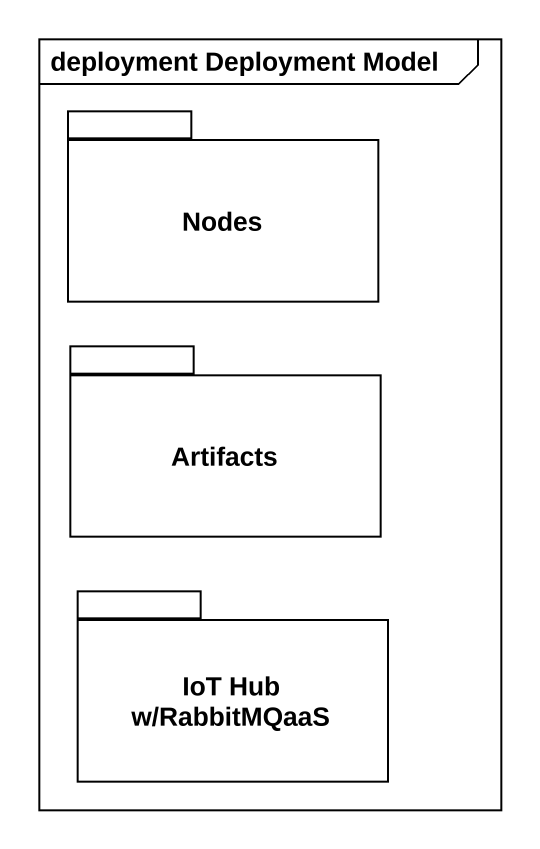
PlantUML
@startuml
mainframe deployment Deployment Model
package Nodes {
}
package Artifacts {
}
package "IoT Hub w/RabbitMQaaS" as IoT_Hub_w_RabbitMQaaS {
}
@enduml
